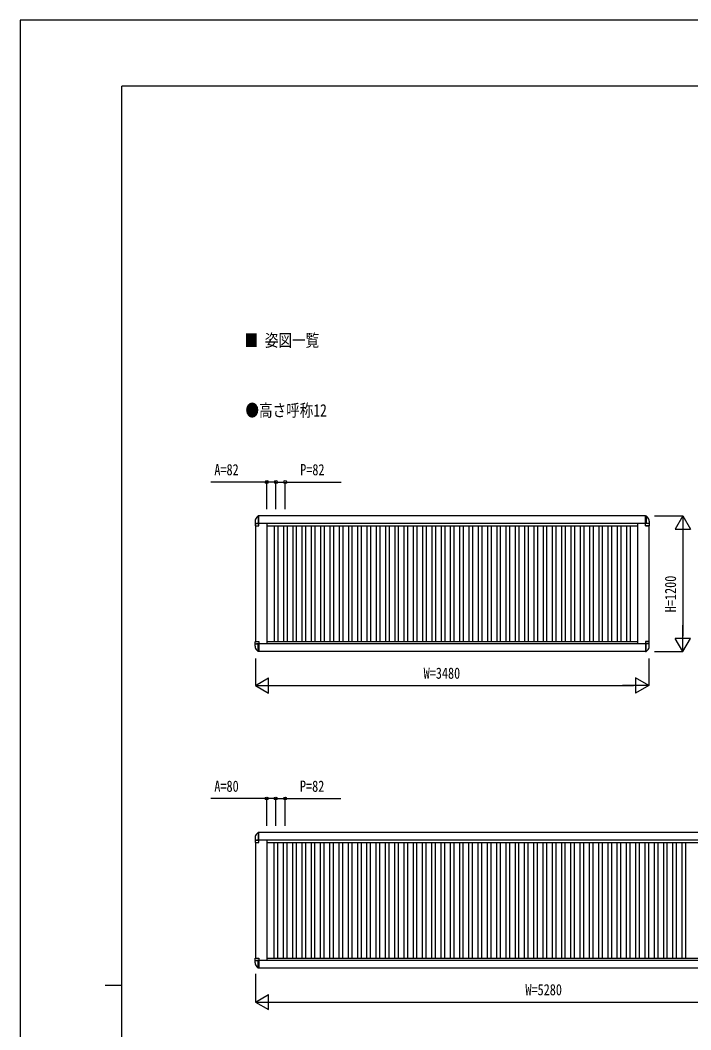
# Model space of a CAD drawing. Units: millimetres, scale not verified. Extents: x -12615 to 12615, y -8910 to 8910.
# Drawn here: x -12615 to -6684, y -21 to 8910 of the extents above; entities that cross this region are included whole.
import ezdxf
from ezdxf.enums import TextEntityAlignment as Align

# ---------------------------------------------------------------- set-up
doc = ezdxf.new("R2010")
doc.units = ezdxf.units.MM
doc.header["$LTSCALE"] = 30
for name, color, linetype in [('0-1_USER1', 3, 'Continuous'), ('0-2_YKK_A1', 4, 'Continuous'), ('0-3_YKK_D', 6, 'Continuous'), ('0-4_YKK_ZWAK', 7, 'Continuous')]:
    doc.layers.add(name, color=color, linetype=linetype)
doc.styles.add('ＭＳ ゴシック', font='')
doc.styles.get('ＭＳ ゴシック').set_extended_font_data('MS Gothic')

msp = doc.modelspace()

# ---------------------------------------------------------------- linework, layer by layer
at = {"layer": '0-2_YKK_A1'}
for p, q in [((-10537.44, 4478.09), (-10537.44, 4438)), ((-10510.94, 4525.3), (-10522.8, 4513.44)), ((-10505.94, 4525.3), (-10510.94, 4525.3)), ((-10510.94, 4525.3), (-10510.94, 4457)), ((-10505.94, 4437), (-10505.94, 4525.3)), ((-7083.94, 4525), (-10505.94, 4525)), ((-7083.94, 4525.3), (-7078.94, 4525.3)), ((-7083.94, 4437), (-7083.94, 4525.3)), ((-7078.94, 4525.3), (-7078.94, 4457)), ((-7078.94, 4525.3), (-7067.09, 4513.44)), ((-7052.44, 4478.09), (-7052.44, 4438)), ((-10536.44, 4437), (-10505.94, 4437)), ((-10535.44, 4457), (-10505.94, 4457)), ((-10534.94, 4437), (-10534.94, 3413)), ((-7052.44, 4457), (-10524.94, 4457)), ((-10434.94, 4457), (-10434.94, 3395)), ((-10434.94, 4437), (-7154.94, 4437)), ((-10368.94, 4437), (-10368.94, 3413)), ((-10336.94, 4437), (-10336.94, 3413)), ((-10286.94, 4437), (-10286.94, 3413)), ((-10254.94, 4437), (-10254.94, 3413)), ((-10204.94, 4437), (-10204.94, 3413)), ((-10172.94, 4437), (-10172.94, 3413)), ((-10122.94, 4437), (-10122.94, 3413)), ((-10090.94, 4437), (-10090.94, 3413)), ((-10040.94, 4437), (-10040.94, 3413)), ((-10008.94, 4437), (-10008.94, 3413)), ((-9958.94, 4437), (-9958.94, 3413)), ((-9926.94, 4437), (-9926.94, 3413)), ((-9876.94, 4437), (-9876.94, 3413)), ((-9844.94, 4437), (-9844.94, 3413)), ((-9794.94, 4437), (-9794.94, 3413)), ((-9762.94, 4437), (-9762.94, 3413)), ((-9712.94, 4437), (-9712.94, 3413)), ((-9680.94, 4437), (-9680.94, 3413)), ((-9630.94, 4437), (-9630.94, 3413)), ((-9598.94, 4437), (-9598.94, 3413)), ((-9548.94, 4437), (-9548.94, 3413)), ((-9516.94, 4437), (-9516.94, 3413)), ((-9466.94, 4437), (-9466.94, 3413)), ((-9434.94, 4437), (-9434.94, 3413)), ((-9384.94, 4437), (-9384.94, 3413)), ((-9352.94, 4437), (-9352.94, 3413)), ((-9302.94, 4437), (-9302.94, 3413)), ((-9270.94, 4437), (-9270.94, 3413)), ((-9220.94, 4437), (-9220.94, 3413)), ((-9188.94, 4437), (-9188.94, 3413)), ((-9138.94, 4437), (-9138.94, 3413)), ((-9106.94, 4437), (-9106.94, 3413)), ((-9056.94, 4437), (-9056.94, 3413)), ((-9024.94, 4437), (-9024.94, 3413)), ((-8974.94, 4437), (-8974.94, 3413)), ((-8942.94, 4437), (-8942.94, 3413)), ((-8892.94, 4437), (-8892.94, 3413)), ((-8860.94, 4437), (-8860.94, 3413)), ((-8810.94, 4437), (-8810.94, 3413)), ((-8778.94, 4437), (-8778.94, 3413)), ((-8728.94, 4437), (-8728.94, 3413)), ((-8696.94, 4437), (-8696.94, 3413)), ((-8646.94, 4437), (-8646.94, 3413)), ((-8614.94, 4437), (-8614.94, 3413)), ((-8564.94, 4437), (-8564.94, 3413)), ((-8532.94, 4437), (-8532.94, 3413)), ((-8482.94, 4437), (-8482.94, 3413)), ((-8450.94, 4437), (-8450.94, 3413)), ((-8400.94, 4437), (-8400.94, 3413)), ((-8368.94, 4437), (-8368.94, 3413)), ((-8318.94, 4437), (-8318.94, 3413)), ((-8286.94, 4437), (-8286.94, 3413)), ((-8236.94, 4437), (-8236.94, 3413)), ((-8204.94, 4437), (-8204.94, 3413)), ((-8154.94, 4437), (-8154.94, 3413)), ((-8122.94, 4437), (-8122.94, 3413)), ((-8072.94, 4437), (-8072.94, 3413)), ((-8040.94, 4437), (-8040.94, 3413)), ((-7990.94, 4437), (-7990.94, 3413)), ((-7958.94, 4437), (-7958.94, 3413)), ((-7908.94, 4437), (-7908.94, 3413)), ((-7876.94, 4437), (-7876.94, 3413)), ((-7826.94, 4437), (-7826.94, 3413)), ((-7794.94, 4437), (-7794.94, 3413)), ((-7744.94, 4437), (-7744.94, 3413)), ((-7712.94, 4437), (-7712.94, 3413)), ((-7662.94, 4437), (-7662.94, 3413)), ((-7630.94, 4437), (-7630.94, 3413)), ((-7580.94, 4437), (-7580.94, 3413)), ((-7548.94, 4437), (-7548.94, 3413)), ((-7498.94, 4437), (-7498.94, 3413)), ((-7466.94, 4437), (-7466.94, 3413)), ((-7416.94, 4437), (-7416.94, 3413)), ((-7384.94, 4437), (-7384.94, 3413)), ((-7334.94, 4437), (-7334.94, 3413)), ((-7302.94, 4437), (-7302.94, 3413)), ((-7252.94, 4437), (-7252.94, 3413)), ((-7220.94, 4437), (-7220.94, 3413)), ((-7154.94, 4457), (-7154.94, 3395)), ((-7054.44, 4457), (-7083.94, 4457)), ((-7083.94, 4437), (-7053.44, 4437)), ((-7053.44, 4437), (-7083.94, 4437)), ((-7054.94, 4437), (-7054.94, 3413)), ((-10537.44, 3371.91), (-10537.44, 3412)), ((-10536.44, 3413), (-10505.94, 3413)), ((-10505.94, 3413), (-10505.94, 3324.7)), ((-10434.94, 3413), (-7154.94, 3413)), ((-7083.94, 3413), (-7053.44, 3413)), ((-7053.44, 3413), (-7083.94, 3413)), ((-7083.94, 3413), (-7083.94, 3324.7)), ((-7052.44, 3371.91), (-7052.44, 3412)), ((-10535.44, 3393), (-10505.94, 3393)), ((-7052.44, 3393), (-10524.94, 3393)), ((-10510.94, 3324.7), (-10522.8, 3336.56)), ((-10510.94, 3324.7), (-10510.94, 3393)), ((-10505.94, 3324.7), (-10510.94, 3324.7)), ((-7078.64, 3325), (-10505.94, 3325)), ((-7054.44, 3393), (-7083.94, 3393)), ((-7083.94, 3324.7), (-7078.94, 3324.7)), ((-7078.94, 3324.7), (-7078.94, 3393)), ((-7078.94, 3324.7), (-7067.09, 3336.56)), ((-10510.94, 1725.3), (-10522.8, 1713.44)), ((-10505.94, 1725.3), (-10510.94, 1725.3)), ((-10510.94, 1725.3), (-10510.94, 1657)), ((-10505.94, 1637), (-10505.94, 1725.3)), ((-5283.94, 1725), (-10505.94, 1725)), ((-10537.44, 1678.09), (-10537.44, 1638)), ((-10536.44, 1637), (-10505.94, 1637)), ((-10535.44, 1657), (-10505.94, 1657)), ((-10534.94, 1637), (-10534.94, 613)), ((-5264.94, 1657), (-10524.94, 1657)), ((-10434.94, 1657), (-10434.94, 593)), ((-10434.94, 1637), (-5354.94, 1637)), ((-10370.94, 1637), (-10370.94, 613)), ((-10338.94, 1637), (-10338.94, 613)), ((-10288.94, 1637), (-10288.94, 613)), ((-10256.94, 1637), (-10256.94, 613)), ((-10206.94, 1637), (-10206.94, 613)), ((-10174.94, 1637), (-10174.94, 613)), ((-10124.94, 1637), (-10124.94, 613)), ((-10092.94, 1637), (-10092.94, 613)), ((-10042.94, 1637), (-10042.94, 613)), ((-10010.94, 1637), (-10010.94, 613)), ((-9960.94, 1637), (-9960.94, 613)), ((-9928.94, 1637), (-9928.94, 613)), ((-9878.94, 1637), (-9878.94, 613)), ((-9846.94, 1637), (-9846.94, 613)), ((-9796.94, 1637), (-9796.94, 613)), ((-9764.94, 1637), (-9764.94, 613)), ((-9714.94, 1637), (-9714.94, 613)), ((-9682.94, 1637), (-9682.94, 613)), ((-9632.94, 1637), (-9632.94, 613)), ((-9600.94, 1637), (-9600.94, 613)), ((-9550.94, 1637), (-9550.94, 613)), ((-9518.94, 1637), (-9518.94, 613)), ((-9468.94, 1637), (-9468.94, 613)), ((-9436.94, 1637), (-9436.94, 613)), ((-9386.94, 1637), (-9386.94, 613)), ((-9354.94, 1637), (-9354.94, 613)), ((-9304.94, 1637), (-9304.94, 613)), ((-9272.94, 1637), (-9272.94, 613)), ((-9222.94, 1637), (-9222.94, 613)), ((-9190.94, 1637), (-9190.94, 613)), ((-9140.94, 1637), (-9140.94, 613)), ((-9108.94, 1637), (-9108.94, 613)), ((-9058.94, 1637), (-9058.94, 613)), ((-9026.94, 1637), (-9026.94, 613)), ((-8976.94, 1637), (-8976.94, 613)), ((-8944.94, 1637), (-8944.94, 613)), ((-8894.94, 1637), (-8894.94, 613)), ((-8862.94, 1637), (-8862.94, 613)), ((-8812.94, 1637), (-8812.94, 613)), ((-8780.94, 1637), (-8780.94, 613)), ((-8730.94, 1637), (-8730.94, 613)), ((-8698.94, 1637), (-8698.94, 613)), ((-8648.94, 1637), (-8648.94, 613)), ((-8616.94, 1637), (-8616.94, 613)), ((-8566.94, 1637), (-8566.94, 613)), ((-8534.94, 1637), (-8534.94, 613)), ((-8484.94, 1637), (-8484.94, 613)), ((-8452.94, 1637), (-8452.94, 613)), ((-8402.94, 1637), (-8402.94, 613)), ((-8370.94, 1637), (-8370.94, 613)), ((-8320.94, 1637), (-8320.94, 613)), ((-8288.94, 1637), (-8288.94, 613)), ((-8238.94, 1637), (-8238.94, 613)), ((-8206.94, 1637), (-8206.94, 613)), ((-8156.94, 1637), (-8156.94, 613)), ((-8124.94, 1637), (-8124.94, 613)), ((-8074.94, 1637), (-8074.94, 613)), ((-8042.94, 1637), (-8042.94, 613)), ((-7992.94, 1637), (-7992.94, 613)), ((-7960.94, 1637), (-7960.94, 613)), ((-7910.94, 1637), (-7910.94, 613)), ((-7878.94, 1637), (-7878.94, 613)), ((-7828.94, 1637), (-7828.94, 613)), ((-7796.94, 1637), (-7796.94, 613)), ((-7746.94, 1637), (-7746.94, 613)), ((-7714.94, 1637), (-7714.94, 613)), ((-7664.94, 1637), (-7664.94, 613)), ((-7632.94, 1637), (-7632.94, 613)), ((-7582.94, 1637), (-7582.94, 613)), ((-7550.94, 1637), (-7550.94, 613)), ((-7500.94, 1637), (-7500.94, 613)), ((-7468.94, 1637), (-7468.94, 613)), ((-7418.94, 1637), (-7418.94, 613)), ((-7386.94, 1637), (-7386.94, 613)), ((-7336.94, 1637), (-7336.94, 613)), ((-7304.94, 1637), (-7304.94, 613)), ((-7254.94, 1637), (-7254.94, 613)), ((-7222.94, 1637), (-7222.94, 613)), ((-7172.94, 1637), (-7172.94, 613)), ((-7140.94, 1637), (-7140.94, 613)), ((-7090.94, 1637), (-7090.94, 613)), ((-7058.94, 1637), (-7058.94, 613)), ((-7008.94, 1637), (-7008.94, 613)), ((-6976.94, 1637), (-6976.94, 613)), ((-6926.94, 1637), (-6926.94, 613)), ((-6894.94, 1637), (-6894.94, 613)), ((-6844.94, 1637), (-6844.94, 613)), ((-6812.94, 1637), (-6812.94, 613)), ((-6762.94, 1637), (-6762.94, 613)), ((-6730.94, 1637), (-6730.94, 613)), ((-10537.44, 571.91), (-10537.44, 612)), ((-10536.44, 613), (-10505.94, 613)), ((-10535.44, 593), (-10505.94, 593)), ((-5264.94, 593), (-10524.94, 593)), ((-10510.94, 524.7), (-10522.8, 536.56)), ((-10510.94, 524.7), (-10510.94, 593)), ((-10505.94, 613), (-10505.94, 524.7)), ((-10434.94, 613), (-5354.94, 613)), ((-10505.94, 524.7), (-10510.94, 524.7)), ((-5283.94, 525), (-10505.94, 525))]:
    msp.add_line(p, q, dxfattribs=at)
for centre, radius, start, end in [((-10487.44, 4478.09), 50, 135, 180), ((-7102.44, 4478.09), 50, 0, 45), ((-10536.44, 4438), 1, 180, 270), ((-7053.44, 4438), 1, 270, 0), ((-10536.44, 3412), 1, 90, 180), ((-7053.44, 3412), 1, 0, 90), ((-10487.44, 3371.91), 50, 180, 225), ((-7102.44, 3371.91), 50, 315, 0), ((-10487.44, 1678.09), 50, 135, 180), ((-10536.44, 1638), 1, 180, 270), ((-10536.44, 612), 1, 90, 180), ((-10487.44, 571.91), 50, 180, 225)]:
    msp.add_arc(centre, radius, start, end, dxfattribs=at)
at = {"layer": '0-3_YKK_D'}
for p, q in [((-10434.94, 4585), (-10434.94, 4826)), ((-10352.94, 4585), (-10352.94, 4826)), ((-10352.94, 4585), (-10352.94, 4826)), ((-10270.94, 4585), (-10270.94, 4826)), ((-7004.94, 4525), (-6753.94, 4525)), ((-6754.94, 4525), (-6822.44, 4408.09)), ((-6754.94, 4525), (-6687.44, 4408.09)), ((-6754.94, 4525), (-6754.94, 4291.17)), ((-6822.44, 4408.09), (-6687.44, 4408.09)), ((-6754.94, 4390), (-6754.94, 3460)), ((-6754.94, 3325), (-6754.94, 3558.83)), ((-6754.94, 3325), (-6822.44, 3441.91)), ((-6687.44, 3441.91), (-6822.44, 3441.91)), ((-6754.94, 3325), (-6687.44, 3441.91)), ((-7004.94, 3325), (-6753.94, 3325)), ((-10534.94, 3265), (-10534.94, 3024)), ((-7054.94, 3265), (-7054.94, 3024)), ((-10534.94, 3025), (-10418.03, 3092.5)), ((-10418.03, 2957.5), (-10418.03, 3092.5)), ((-7054.94, 3025), (-7171.85, 3092.5)), ((-7171.85, 3092.5), (-7171.85, 2957.5)), ((-10534.94, 3025), (-10418.03, 2957.5)), ((-10534.94, 3025), (-10301.11, 3025)), ((-10399.94, 3025), (-7189.94, 3025)), ((-7054.94, 3025), (-7288.77, 3025)), ((-7054.94, 3025), (-7171.85, 2957.5)), ((-10434.94, 1785), (-10434.94, 2026)), ((-10354.94, 1785), (-10354.94, 2026)), ((-10354.94, 1785), (-10354.94, 2026)), ((-10272.94, 1785), (-10272.94, 2026)), ((-10534.94, 475), (-10534.94, 224)), ((-10534.94, 225), (-10418.03, 292.5)), ((-10418.03, 157.5), (-10418.03, 292.5)), ((-10534.94, 225), (-10418.03, 157.5)), ((-10534.94, 225), (-10301.11, 225)), ((-10399.94, 225), (-5389.94, 225))]:
    msp.add_line(p, q, dxfattribs=at)
for points in [[(-10352.94, 4825), (-10434.94, 4825), (-10928.14, 4825)], [(-10352.94, 4825), (-10270.94, 4825), (-9777.74, 4825)], [(-10354.94, 2025), (-10434.94, 2025), (-10928.14, 2025)], [(-10354.94, 2025), (-10272.94, 2025), (-9779.74, 2025)]]:
    msp.add_lwpolyline(points, dxfattribs=at)
for centre in [(-10434.94, 4825), (-10352.94, 4825), (-10352.94, 4825), (-10270.94, 4825), (-10434.94, 2025), (-10354.94, 2025), (-10354.94, 2025), (-10272.94, 2025)]:
    msp.add_circle(centre, 12.75, dxfattribs=at)
at = {"layer": '0-4_YKK_ZWAK'}
for p, q in [((11685.06, 8325), (-11714.94, 8325)), ((-11714.94, -7575), (-11714.94, 8325)), ((-11864.94, 375), (-11714.94, 375))]:
    msp.add_line(p, q, dxfattribs=at)
msp.add_lwpolyline([(-12615, -8910), (12615, -8910), (12615, 8910), (-12615, 8910)], close=True, dxfattribs=at)

# ---------------------------------------------------------------- texts
at = {"layer": '0-1_USER1', "style": 'ＭＳ ゴシック', "width": 0.8}
for s, p in [('■ 姿図一覧', (-10631, 5990)), ('●高さ呼称12', (-10623, 5371))]:
    msp.add_text(s, height=110, dxfattribs=at).set_placement(p, align=Align.BOTTOM_LEFT)
at = {"layer": '0-3_YKK_D', "style": 'ＭＳ ゴシック', "width": 0.8}
for s, p in [('A=82', (-10898.14, 4855)), ('P=82', (-10138.94, 4855)), ('W=3480', (-9046.94, 3055)), ('A=80', (-10898.14, 2055)), ('P=82', (-10140.94, 2055)), ('W=5280', (-8146.94, 255))]:
    msp.add_text(s, height=98.97, dxfattribs=at).set_placement(p, align=Align.BOTTOM_LEFT)
msp.add_text('H=1200', height=98.97, rotation=90, dxfattribs=at).set_placement((-6784.94, 3673), align=Align.BOTTOM_LEFT)

doc.saveas('drawing.dxf')
